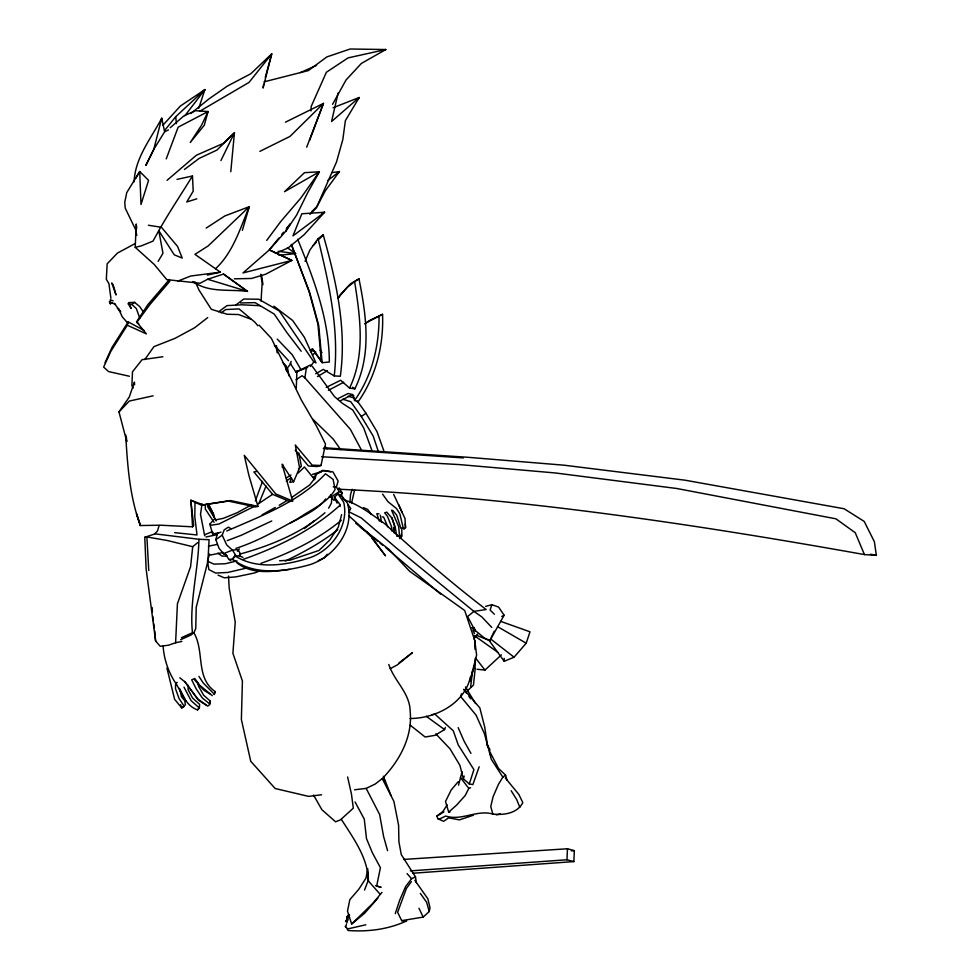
<?xml version="1.0" encoding="UTF-8"?>
<svg xmlns="http://www.w3.org/2000/svg" width="980" height="980" viewBox="0 0 980 980"><rect width="100%" height="100%" fill="white"/><g stroke="black" fill="none" stroke-linecap="round" stroke-linejoin="round"><path stroke-width="1.47" d="M500.755 621.381L529.996 631.806L526.199 643.198L514.084 657.2L504.185 661.292L504.21 658.364M144.293 330.554L128.209 321.906L127.302 325.225L146.375 333.886L136.6 321.771L148.103 304.364L169.418 279.508M188.16 685.204L188.111 689.687L192.595 698.091L199.614 704.351L199.381 707.989L197.531 709.9C186.249 706.004 182.182 693.999 176.608 684.555C168.817 673.346 163.979 659.675 163.121 646.09M489.743 753.694L489.792 749.222L486.889 744.445M366.679 322.591L382.543 314.323C383.793 345.132 375.989 376.577 358.068 401.898L354.576 400.416L352.886 394.597L348.108 393.507L337.818 398.688M195.02 501.981L194.8 516.668L197.017 534.97L174.624 532.642M296.266 388.595L296.916 370.673M154.644 534.002L144.771 537.297L146.118 568.915L155.612 640.969L160.23 646.335L168.585 645.183L175.604 642.745L177.417 603.815L190.586 566.685L192.705 546.705L197.715 542.589M394.132 532.912L394.413 525.635L391.792 517.501M193.293 281.787C209.034 293.02 229.443 289.039 247.499 291.403L223.489 274.057L207.662 279.251L200.079 283.257L166.784 279.631L154.166 264.38L135.215 247.328L136.245 224.016L136.735 228.377M310.954 110.948L311.15 106.538L326.389 72.251L348.096 57.881L385.814 49.539L361.363 63.443L346.087 79.919L332.563 104.321M379.064 315.634C379.285 345.499 372.192 375.904 354.576 400.416M412.702 873.254L573.839 861.592L574.354 850.64L567.481 848.766L403.674 859.423M573.839 861.592L566.955 859.766L567.481 848.766M334.241 375.916C339.423 329.55 328.937 283.465 318.071 238.667L323.216 234.869C336.152 280.623 346.896 328.521 340.317 376.247L334.241 375.916L323.314 369.387L315.646 373.772M261.035 301.068L262.15 283.208L260.79 274.18M230.851 528.563L228.267 527.167L224.163 529.923L222.203 535.154L226.65 544.88L232.432 550.111L235.445 554.815L235.359 556.077L232.468 559.139L228.965 559.421L225.229 554.092L223.514 553.651L219.018 548.298L215.845 539.613L217.413 533.39L220.99 532.103M349.897 502.666L350.546 494.422L352.163 489.253M159.128 525.476L157.523 530.927L154.779 533.818L198.928 539.282C198.34 570.581 189.348 601.463 192.423 632.7L181.435 637.711M230.778 171.721L234.441 132.79L223.281 143.411L196.343 155.257L167.053 180.332M197.409 682.166L198.658 686.392L203.632 695.224L210.075 700.896L209.732 704.547L207.76 706.078L198.609 700.333L184.681 681.394M210.075 700.896L209.72 703.946L202.321 698.017L196.049 688.622L191.688 679.826L193.758 678.944L203.705 690.128L209.855 693.926M470.498 676.653C464.814 703.481 435.929 718.377 410.106 718.511M470.633 687.115L472.544 670.773M361.338 449.881L350.35 429.289L304.903 377.876L306.397 367.61M202.015 504.075L200.508 514.292L204.685 535.815M263.657 84.329L263.057 88.053L271.754 53.839L250.794 73.757L227.311 86.105L209.01 98.882L190.904 113.46M282.264 467.435L282.73 464.52M134.113 181.815C135.056 157.756 150.957 138.621 161.725 118.213L164.64 131.737L153.787 149.377L145.983 165.179L153.787 149.377L161.725 118.213L161.749 121.263M354.625 489.829L351.636 502.875M315.205 478.387L316.087 474.112L323.804 470.449L332.955 471.895L338.137 481.07L336.361 487.036L333.237 486.876M295.237 450.212L308.382 465.966L317.14 466.566L320.999 465.5L325.507 444.087L316.393 425.884L301.252 399.877L271.387 338.382L259.063 325.127M411.367 881.718L406.43 888.419L397.623 912.294L401.69 920.649L423.176 917.084L429.24 911.51L430.012 907.848L427.868 898.819L414.859 880.322M338.149 92.867L331.559 121.532L359.182 97.498L333.065 107.751M314.47 477.652L316.087 474.112M347.202 928.256L345.707 927.19L346.369 924.52M291.134 361.363L290.447 364.107L285.805 369.889M458.542 785.115L462.082 771.677M461.458 693.828L460.723 696.621L476.035 715.069L484.414 733.653L491.311 759.316L502.838 777.115L498.416 784.404L493.063 796.801L490.772 806.564L492.83 814.049C503.524 815.36 517.452 813.449 522.806 802.608L518.837 794.4L505.325 778.022M341.64 514.598L338.284 527.191L329.807 540.017L318.99 550.454L290.141 560.156L279.57 560.793M463.418 778.818L464.177 776.025M265.274 77.42L271.754 53.839L249.03 82.406L199.675 111.291M246.985 567.971L227.703 572.467L215.576 573.043L208.875 569.588L207.515 561.16L209.561 554.055M242.379 230.288L249.288 206.67L224.849 215.943L206.168 228.095M198.928 539.282L209.095 539.698L207.932 561.148L196.208 607.38L195.767 628.437L193.918 632.761C204.783 651.565 195.302 677.719 215.122 691.562L214.338 694.208L203.252 683.011L198.928 676.408M214.191 694.538L215.122 691.562M479.159 766.789L472.862 784.6L469.285 783.927L473.916 769.643L458.26 744.971L453.274 730.774L434.936 714.187L432.119 714.641M395.259 913.679L399.644 900.326L405.683 886.422L411.576 878.742L415.483 876.892L401.286 854.634L398.909 841.734L398.591 825.185L393.874 801.309L382.261 778.61C399.448 761.043 412.727 736.703 410.179 711.505C409.946 692.872 394.291 681.296 388.791 664.489M198.769 108.204L204.906 89.597L180.381 106.036L162.925 125.207M349.578 388.105C365.638 354.662 360.113 316.871 354.638 281.615L358.974 278.835C366.251 314.96 371.873 354.429 354.846 388.84L349.578 388.105L340.636 380.252L326.205 387.431M471.833 627.653L484.279 637.943L489.865 640.626L504.137 615.244L498.587 607.049L491.911 604.709L490.086 610.013L494.386 614.24M129.225 303.763L131.136 308.492L128.282 303.898L128.735 302.587L134.566 302.367L139.552 306.421L143.399 311.934M255.376 500.903L262.493 481.376M346.7 923.185L348.145 919.252M166.22 158.895L178.152 127.18L208.042 111.536L204.306 125.207L190.279 142.468L201.598 125.171L208.042 111.536L195.436 110.716L183.836 115.922L170.238 127.706M309.594 140.336L323.461 103.39L285.462 122.169M364.536 890.048L368.113 880.677L367.782 868.893L365.957 878.178L358.803 889.252L349.836 899.664L347.496 911.13L351.636 924.018L364.609 913.25L377.913 898.133M306.691 147.159L323.461 103.39L290.043 136.379L259.884 151.361M476.439 635.285L489.865 640.626L494.214 631.255M410.155 725.127L425.161 737.021L434.949 735.343L444.54 729.586L445.41 727.442M259.161 502.826L266.046 486.031M305.086 261.317L309.864 250.121L318.071 238.667M291.587 478.179L289.774 482.356L293.584 481.768L299.598 467.815L295.274 444.969L312.155 465.145L320.999 465.5M338.994 297.479L340.195 294.809L350.595 283.698L358.974 278.835M105.032 362.71L111.953 347.52L128.209 321.906M287.606 227.25L285.743 231.256L269.316 249.9L242.979 272.942L291.832 260.423L270.603 250.5M220.929 160.573L234.441 132.79L217.021 150.026L199.136 158.429L184.436 169.454M470.559 787.724L468.808 788.373L465.243 795.466L456.729 804.96L448.705 812.163L445.52 801.469L451.155 790.027L458.199 781.721M340.587 496.664L342.363 493.21L339.08 487.844M337.046 503.12L334.327 497.044L338.039 494.03L343.686 502.177C349.431 526.027 331.081 551.128 308.614 558.122C285.535 565.374 256.76 569.711 235.359 556.077L239.414 555.856L240.468 553.884L238.03 549.658L232.432 550.111L223.514 553.651L227.091 555.587M328.631 508.167L331.424 503.071L331.742 497.62L329.133 496.885M135.828 178.201L139.724 171.525L148.568 180.332L140.998 204.489L139.724 171.525L126.751 192.607L124.766 202.223L125.195 208.079L135.608 229.59L136.735 235.482M346.761 920.183L345.56 921.653L349.554 915.479M158.16 261.354L162.962 253.293L158.785 230.668C169.246 212.146 181.275 194.261 192.472 175.984L177.013 179.389M348.721 511.977L350.767 508.559L348.231 504.908M127.302 325.225L110.801 351.379L103.635 367.084L108.523 371.555L129.385 376.247M447.149 804.899L442.887 811.501L436.896 816.083L437.913 818.753L443.622 821.35L448.558 817.847L459.436 819.868L473.438 815.189M166.906 668.029L174.636 699.365L181.753 707.915L185.441 704.779L184.718 700.712L181.41 696.621L180.014 690.043M325.679 498.967C316.883 510.715 302.293 516.129 289.945 523.381M233.387 560.107L232.468 559.139L235.445 554.815M126.334 437.227L126.763 441.539L118.972 411.894L129.287 396.986L134.419 382.077L134.591 384.822M144.807 359.538L153.921 346.651L175.04 338.345L194.653 327.737L207.736 317.581M310.489 366.508L313.821 361.89L279.227 310.893L258.745 299.231L243.763 299.035L235.898 304.988M340.256 505.019C312.73 530.07 277.83 547.159 242.881 559.482M332.073 172.615L339.435 171.574L325.336 190.757L317.116 206.376L311.677 211.717M136.588 322.616L150.099 304.327L169.834 281.272M266.707 240.406L280.721 221.566L300.823 198.058L319.37 171.794L304.474 172.676L284.494 191.713L319.37 171.794L307.683 192.668L296.622 215.073L285.743 231.256L290.239 223.893L286.43 228.622M184.889 115.738L204.906 89.597L175.726 116.706L164.579 130.524M327.283 554.264L324.662 557.669L318.243 560.707M473.904 638.899L477.64 634.158M347.324 919.877L346.663 917.182L349.186 914.389M278.835 238.079L269.316 249.9L291.832 260.423L265.69 274.216L251.48 278.467L234.33 278.822M281.677 234.526L283.588 232.162M381.992 892.376L372.915 903.242L351.636 924.018M237.405 551.274L239.328 548.947M212.636 534.235L209.867 524.165L213.53 519.853M202.921 91.9L204.906 89.597M337.659 298.349L347.422 287.201L354.638 281.615M197.531 709.9L198.854 708.393M125.71 434.826C127.461 465.329 129.679 496.762 140.385 525.525L160.867 525.219L192.533 526.811L193.709 525.501L190.757 500.229L201.415 505.239L228.34 501.074L255.547 506.942L257.961 506.366L248.896 475.374L244.253 455.333L275.772 493.932L292.653 501.037L282.093 464.226L293.584 481.768M346.663 917.182L348.684 914.952M313.233 245.514L316.221 242.317M319.223 239.12L323.216 234.869M118.972 411.894L129.238 401.09L153.125 395.822M309.937 214.363L316.369 207.87L336.532 161.957L342.829 139.478L345.377 120.675L359.182 97.498L357.1 99.507M298.104 473.083L304.462 466.97L314.702 479.661M298.459 469.016L301.362 466.247L298.79 452.895M467.056 691.145L473.45 685.106L475.239 668.495L474.651 664.305M476.978 669.254L484.978 670.063L501.405 654.861M341.408 520.209C317.961 539.662 289.651 553.149 261.011 563.316M324.98 512.748C300.848 533.39 269.941 545.921 239.549 554.178M310.219 350.668L312.449 348.672L321.354 361.326L317.9 324L308.933 291.195L291.366 244.375M311.003 352.016L313.245 350.019L322.151 362.686L329.329 362.012C329.219 318.966 313.588 278.614 297.7 239.292M312.473 355.054L315.842 352.053M337.818 529.653C321.82 542.283 303.702 552.267 285.327 561.026M304.425 528.563L314.482 520.564M215.576 268.716C233.142 252.424 240.235 228.156 249.288 206.67L208.201 245.907L194.946 254.347L220.39 272.158L207.344 275.074M128.282 303.898L131.859 304.449L134.566 302.367M382.261 778.61L375.218 784.037L366.165 788.386L354.589 789.782M327.822 180.467L339.435 171.574M399.068 662.848L412.445 652.619L397.415 664.832L390.212 668.703M193.918 632.761L190.855 635.077L180.651 639.707M218.626 311.775L227.017 305.613L241.901 304.792L260.288 305.723M502.838 777.115L505.57 775.107L498.538 768.455L490.515 753.057M221.149 312.865L225.731 309.558L239.071 308.908L254.996 322.285L257.863 325.776M364.707 323.939L369.276 320.644L382.543 314.323M378.427 451.817L373.209 436.1L361.351 416.537L365.957 413.217L357.198 400.869M215.845 539.613L222.203 535.154M335.062 499.518L333.935 500.302L330.174 495.647M286.258 481.033L290.999 477.848M255.106 505.974L218.957 524.006L211.141 525.207L209.867 524.165M257.569 504.333L272.379 494.484M296.046 379.726L302.085 375.732L304.903 377.876M342.363 493.21L339.325 491.58L331.718 496.554L330.53 494.594M286.822 500.67L279.239 505.239M291.66 497.522L309.79 484.892L314.788 478.314L313.11 476.782M286.197 478.044L290.987 474.994M183.652 706.715L181.753 707.915L180.614 704.767M315.144 474.908L322.359 470.449L330.774 471.846M436.896 816.083L443.903 811.906M317.422 376.577L327.455 370.612M112.345 302.918L109.356 301.656L110.324 303.8L111.806 302.967L115.579 304.339M275.282 507.469L262.138 514.806M251.321 504.896L237.491 512.577L223.342 518.346L215.539 519.878L208.115 503.794M134.983 243.653L117.453 253.073L107.163 263.816L106.33 279.276L108.939 283.735L110.912 298.324M328.435 390.322L343.625 382.298M340.636 400.661L351.22 395.185L353.817 395.81M290.19 363.249L295.911 372.082L310.391 365.001M501.76 616.445L504.137 615.244M164.64 131.737L168.474 129.936M271.754 520.968L241.35 535.227L227.225 540.617M300.444 72.581L316.577 65.342M275.356 253.404L288.034 248.014L304.082 234.735L324.601 212.244L301.84 213.775L292.959 235.874L324.601 212.244L321.893 213.162M204.82 534.663L212.489 531.552M295.911 372.082L307.659 367.439M177.895 281.064L190.782 276.017L220.39 272.158M226.772 531.013C261.391 515.835 299.096 501.993 325.483 473.769L333.127 479.404L335.074 489.559C326.916 503.708 310.464 509.6 297.798 518.775C277.732 529.702 257.716 541.327 235.898 548.384M259.663 571.058L254.2 573.03L235.764 576.914L224.212 577.796L218.025 575.101M196.845 198.818L186.751 201.966L193.207 191.186L192.472 175.984M312.338 474.43L321.587 471.613M264.061 81.842L308.394 70.572L326.867 56.914L350.179 49L385.814 49.539L381.49 50.372M177.257 682.484L175.702 682.889L175.469 688.585L179.009 698.458L184.338 706.47M485.688 606.351L491.911 604.709M237.013 560.903L225.29 563.745L213.848 564.125L207.515 561.16M365.822 924.789L347.165 929.04L348.059 930.486C368.015 931.98 388.349 929.42 406.651 920.894L401.69 920.649M135.215 247.328L141.353 245.87L153.015 241.092L158.785 230.668L174.268 254.837L182.219 258.083L177.588 246.47L161.455 227.311L148.409 225.241M217.903 532.912L213.567 533.892L213.199 532.765M396.79 536.28L401.874 536.183L401.8 528.061M175.604 642.745L181.876 641.422M205.984 536.991L217.229 534.627M210.271 555.06L223.342 552.451M208.336 546.179L217.339 544.402M256.882 471.38L253.881 471.956L272.648 494.349L289.529 501.442L292.653 501.037M496.199 814.821L500.425 814.013M144.771 537.297L146.89 536.942L167.298 540.507L192.705 546.705M162.888 356.757L142.088 359.685L132.484 371.8L131.883 385.679L133.145 388.08M289.688 569.368C272.207 571.818 251.505 574.672 236.842 562.728M321.612 794.768L308.614 796.385L275.16 788.52L250.733 761.252L241.374 719.504L242.415 681.014L232.897 653.305L235.237 622.092L229.173 587.963L228.512 576.069M448.705 812.163L449.881 812.028M278.945 255.253L295.617 253.624L287.324 247.72M382.58 494.116L387.97 501.687L396.569 508.596L399.889 513.949L403.27 528.183L405.475 528L405.01 518.543L393.691 494.459M410.351 870.889L566.955 859.766M571.328 850.836L574.354 850.64M240.455 302.955L255.057 302.636L274.216 314.066L286.969 332.71L301.191 351.257M117.331 308.332L118.801 309.386L122.255 316.81L128 323.388M226.429 556.077L222.08 556.126L217.866 553.149M321.575 456.741L459.902 464.618L555.403 472.973L676.812 488.505L835.903 518.812L855.246 532.716L864.446 554.582L876.365 555.378L874.38 541.732L864.213 521.434L844.123 508.755L685.02 480.188L563.904 465.182L468.403 457.329L324.062 447.738M437.913 818.753L439.824 818.864L445.704 816.046C461.58 821.191 476.746 809.407 492.83 814.049M323.314 448.485L463.295 457.917M338.431 489.216C515.223 497.411 690.398 523.491 864.446 554.582M382.224 516.901L383.584 517.024L387.81 526.774M378.966 513.851L376.81 513.643L379.382 521.14M278.259 251.272L295.617 253.624M870.473 554.251L876.365 555.378M257.961 506.366L230.423 500.547L203.142 504.786L190.757 500.229M344.225 499.935C359.305 504.614 372.118 514.659 384.809 523.786C417.529 553.59 451.008 582.586 486.141 609.523L473.904 611.385L467.607 616.53L475.325 631.218L474.198 627.433M338.039 494.03L340.954 494.9L347.484 503.206C354.932 529.543 334.584 556.726 309.937 564.652C285.119 571.646 254.212 576.007 232.468 559.139M348.182 396.226L353.988 397.966M207.662 279.251L247.499 291.403L223.489 274.057M375.475 885.602L381.122 887.317L376.663 886.067L380.412 867.668L372.4 852.845L366.496 838.611L364.266 819.096L355.079 802.008M342.877 399.203L350.754 401.739L361.351 416.537M250.856 319.162L238.544 314.531L227.127 314.249L211.313 309.288L199.038 290.105L195.4 282.081M113.153 300.897L110.275 299.709L110.324 303.8M239.414 555.856L242.967 557.375M363.409 507.591L367.819 509.527L371.273 514.488M313.821 361.89L315.989 362.857L304.425 337.414L292.604 320.448L273.91 306.213M349.419 512.038L361.302 517.942L397.157 548.665L473.904 611.385L481.805 616.898L491.776 627.433M497.571 626.637L526.199 643.198M192.876 281.517L195.4 283.061M212.268 695.653L199.565 685.118L194.689 678.368M228.965 559.421L230.851 560.732M426.214 716.258L444.54 729.586M474.357 635.653L497.718 652.239M206.057 704.877L197.519 698.74L185.036 681.994L179.793 677.756M352.629 387.235L354.846 388.84M355.801 523.332L389.158 549.547L409.591 571.218L464.692 610.491L474.773 640.504L476.623 655.057L469.959 681.161L475.374 662.798L475.263 658.34M491.115 639.34L514.084 657.2M367.255 533.145L377.802 541.401M380.142 543.239L382.494 545.076M386.01 547.832L440.571 594.039M360.395 527.24L369.779 534.663L385.52 555.844L372.094 538.314M312.767 419.171L333.237 439.101L340.624 449.587M469.285 783.927L463.369 778.904L459.926 765.368L450.016 748.818L435.806 733.885M199.381 707.989L191.161 700.725L183.995 687.164M348.696 515.664L369.779 534.663M131.859 304.449L136.33 308.541L139.785 318.169M283.122 362.882L286.111 365.736L287.042 371.702M136.6 321.771L138.67 323.817M274.4 345.291L288.561 360.714M277.242 339.08L292.248 354.736L300.885 369.534M368.113 880.677L380.142 894.25M407.055 873.609L411.576 878.742M463.895 689.405L479.82 707.854L484.684 726.952L487.721 746.895M325.225 446.611L327.075 448.877M403.27 528.183L404.177 529.31M113.3 284.984L111.708 282.975L116.032 294.968L113.692 286.417M475.766 658.315L484.978 670.063M320.129 350.228L321.979 352.579M460.441 777.544L468.808 788.373M367.61 532.471L370.305 535.974M114.158 303.249L120.687 311.848L118.249 308.48M334.327 497.044L339.533 503.928L340.06 506.599M463.773 689.418L466.345 692.921M468.93 696.425L470.657 698.764M488.432 639.511L504.185 661.292M420.346 893.393L426.619 902.286L429.24 911.51M341.322 819.305C353.351 838.231 367.916 857.696 368.455 881.02M214.081 522.328L205.359 509.122L205.224 504.737M336.361 487.036L339.325 491.58M511.156 790.725L516.656 799.509L519.841 807.324M345.18 926.333L345.707 927.19M312.302 366.349L334.499 396.594L342.498 403.417L352.739 410.02L363.666 427.868L371.996 450.665M465.451 686.968L475.496 703.53M216.176 520.858L207.711 506.758L207.601 503.72M313.563 795.086L321.844 809.664L335.577 821.791L340.501 819.819L353.315 808.169L351.44 794.008L347.606 776.993M470.951 753.424L464.055 741.076L458.175 727.65M207.552 503.598L213.236 513.851M365.957 413.217L377.018 431.702L384.16 451.743M366.165 788.386L379.64 814.515L383.572 836.393L387.578 850.664M208.201 503.622L214.057 515.137M179.487 688.426L185.833 700.97M418.962 908.227L423.176 917.084M472.899 630.054L474.504 633.644M398.836 504.859L401.849 511.879M342.045 496.37L343.147 498.955M383.364 776.27L390.983 795.49M291.464 244.841L309.741 292.616L318.696 325.385L322.151 362.686M136.477 513.471L140.385 525.525L136.931 515.076M400.881 528.355L396.704 515.088L392.784 510.507L391.559 510.213L398.676 526.579L399.754 538.571L401.445 536.942L401.322 534.027M383.744 777.863L385.005 782.052M505.57 775.107L507.003 780.166M396.569 534.957L395.197 527.007L391.927 518.114L386.794 512.185L384.687 512.797L387.455 516.325L391.584 526.848L391.62 530.891M287.691 368.639L288.855 375.793M380.326 515.211L381.477 522.328M415.483 876.892L416.365 882.698M261.611 275.588L262.971 284.592M152.684 616.163L153.297 620.573M153.701 623.525L154.313 627.947M154.718 630.887L155.612 640.969M405.242 523.945L405.622 527.559M276.458 345.658L277.218 352.935M175.726 116.706L176.412 123.652M152.133 607.502L152.415 611.826M191.014 500.621L192.533 526.811M146.89 536.942L148.752 570.483M393.47 527.852L393.654 531.981M474.773 640.504L475.018 649.422"/></g></svg>
